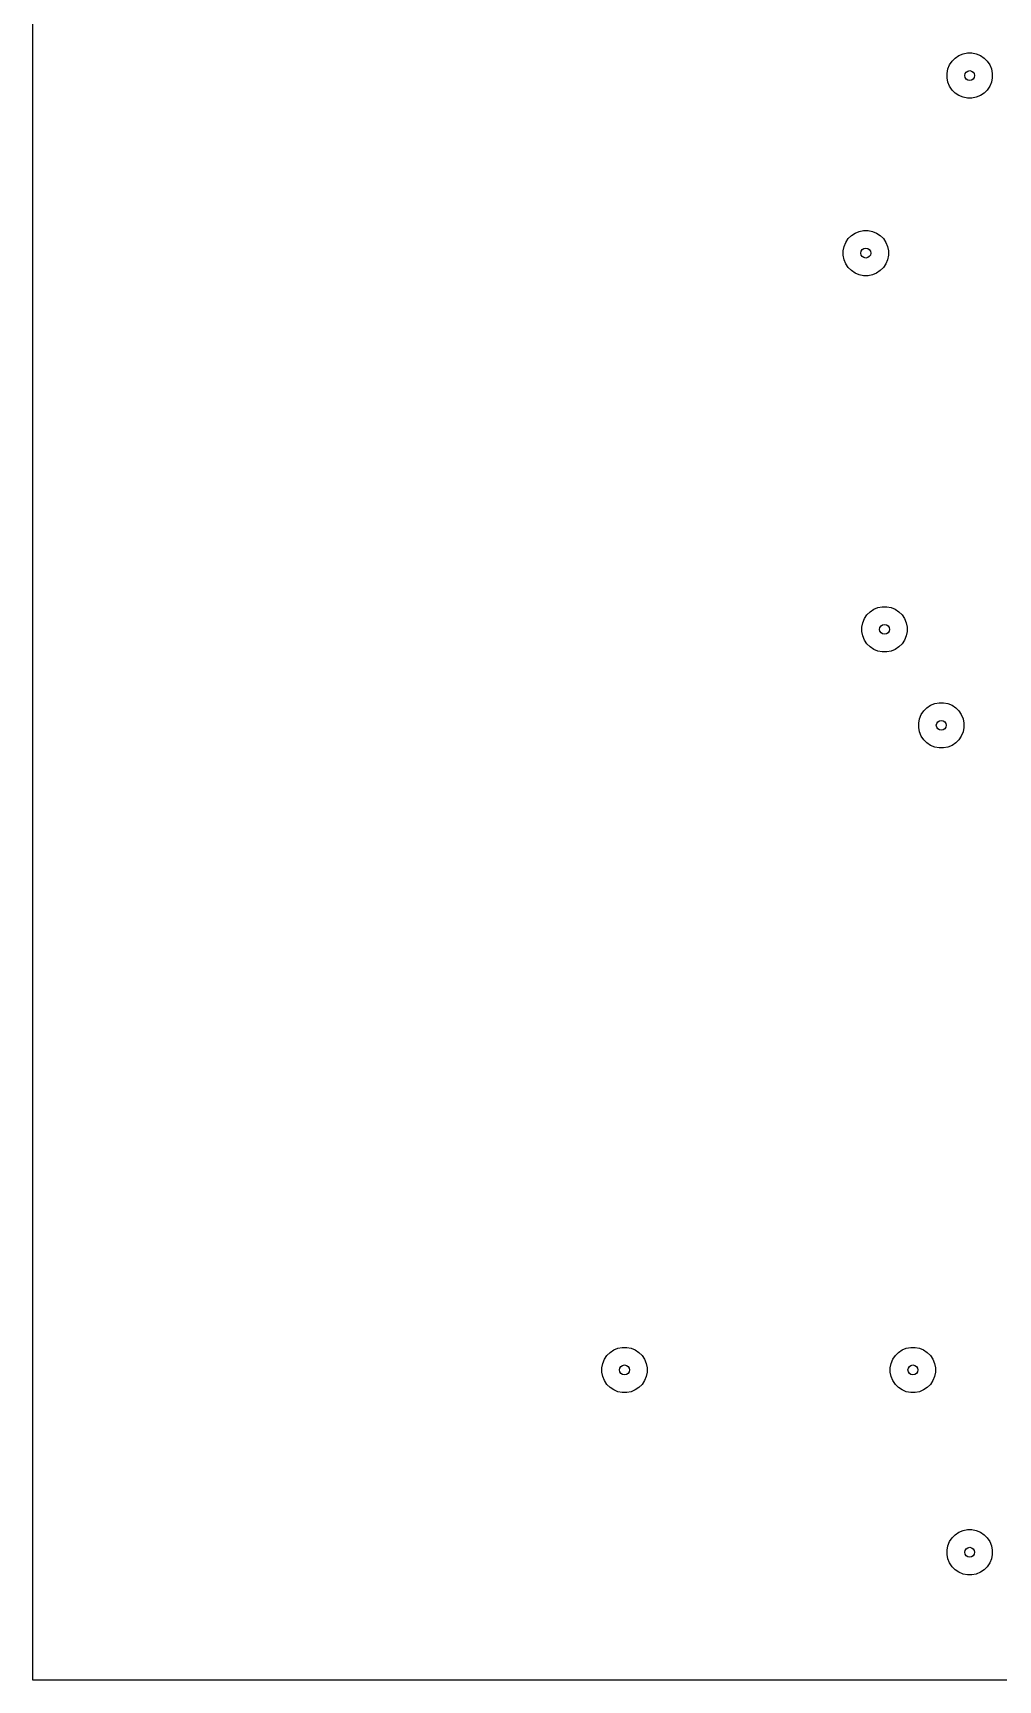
# Model space of a CAD drawing. Header units: millimetres. Extents: x 20 to 168, y -138 to -20.
# Drawn here: x 20 to 54, y -138 to -80 of the extents above; entities that cross this region are included whole.
import ezdxf

# ---------------------------------------------------------------- set-up
doc = ezdxf.new("R2010")
doc.units = ezdxf.units.MM
doc.layers.add('Edge.Cuts', color=40, linetype='CONTINUOUS', true_color=0xfabd2f)
doc.layers.add('F.Cu', color=52, linetype='CONTINUOUS', true_color=0xb8bb26)

msp = doc.modelspace()

# ---------------------------------------------------------------- linework, layer by layer
at = {"layer": 'Edge.Cuts', "linetype": 'CONTINUOUS'}
for p, q in [((20, -138), (20, -20)), ((168, -138), (20, -138))]:
    msp.add_line(p, q, dxfattribs=at)
at = {"layer": 'Edge.Cuts'}
for centre in [(53, -81.5), (49.34, -87.75), (50, -101), (52, -104.38), (40.84, -127.08), (51, -127.08), (53, -133.5)]:
    msp.add_circle(centre, 0.175, dxfattribs=at)
at = {"layer": 'F.Cu', "linetype": 'CONTINUOUS'}
for p, q in [((52.234448, -81.267772), (52.294463, -81.122883)), ((52.294463, -81.122883), (52.381592, -80.992485)), ((52.381592, -80.992485), (52.492485, -80.881592)), ((52.492485, -80.881592), (52.622883, -80.794463)), ((52.622883, -80.794463), (52.767772, -80.734448)), ((52.767772, -80.734448), (52.921586, -80.703852)), ((52.921586, -80.703852), (53.078414, -80.703852)), ((53.078414, -80.703852), (53.232228, -80.734448)), ((53.232228, -80.734448), (53.377117, -80.794463)), ((53.377117, -80.794463), (53.507515, -80.881592)), ((53.507515, -80.881592), (53.618408, -80.992485)), ((53.618408, -80.992485), (53.705537, -81.122883)), ((53.705537, -81.122883), (53.765552, -81.267772)), ((52.203852, -81.421586), (52.234448, -81.267772)), ((52.203852, -81.578414), (52.203852, -81.421586)), ((52.234448, -81.732228), (52.203852, -81.578414)), ((52.294463, -81.877117), (52.234448, -81.732228)), ((53.765552, -81.732228), (53.705537, -81.877117)), ((53.765552, -81.267772), (53.796148, -81.421586)), ((53.796148, -81.578414), (53.765552, -81.732228)), ((53.796148, -81.421586), (53.796148, -81.578414)), ((52.381592, -82.007515), (52.294463, -81.877117)), ((52.492485, -82.118408), (52.381592, -82.007515)), ((52.622883, -82.205537), (52.492485, -82.118408)), ((52.767772, -82.265552), (52.622883, -82.205537)), ((52.921586, -82.296148), (52.767772, -82.265552)), ((53.078414, -82.296148), (52.921586, -82.296148)), ((53.232228, -82.265552), (53.078414, -82.296148)), ((53.377117, -82.205537), (53.232228, -82.265552)), ((53.507515, -82.118408), (53.377117, -82.205537)), ((53.618408, -82.007515), (53.507515, -82.118408)), ((53.705537, -81.877117), (53.618408, -82.007515)), ((48.962883, -87.044463), (49.107772, -86.984448)), ((49.107772, -86.984448), (49.261586, -86.953852)), ((49.261586, -86.953852), (49.418414, -86.953852)), ((49.418414, -86.953852), (49.572228, -86.984448)), ((49.572228, -86.984448), (49.717117, -87.044463)), ((48.543852, -87.671586), (48.574448, -87.517772)), ((48.574448, -87.517772), (48.634463, -87.372883)), ((48.634463, -87.372883), (48.721592, -87.242485)), ((48.721592, -87.242485), (48.832485, -87.131592)), ((48.832485, -87.131592), (48.962883, -87.044463)), ((49.717117, -87.044463), (49.847515, -87.131592)), ((49.847515, -87.131592), (49.958408, -87.242485)), ((49.958408, -87.242485), (50.045537, -87.372883)), ((50.045537, -87.372883), (50.105552, -87.517772)), ((50.105552, -87.517772), (50.136148, -87.671586)), ((48.543852, -87.828414), (48.543852, -87.671586)), ((48.574448, -87.982228), (48.543852, -87.828414)), ((48.634463, -88.127117), (48.574448, -87.982228)), ((48.721592, -88.257515), (48.634463, -88.127117)), ((50.045537, -88.127117), (49.958408, -88.257515)), ((50.105552, -87.982228), (50.045537, -88.127117)), ((50.136148, -87.828414), (50.105552, -87.982228)), ((50.136148, -87.671586), (50.136148, -87.828414)), ((48.832485, -88.368408), (48.721592, -88.257515)), ((48.962883, -88.455537), (48.832485, -88.368408)), ((49.107772, -88.515552), (48.962883, -88.455537)), ((49.261586, -88.546148), (49.107772, -88.515552)), ((49.418414, -88.546148), (49.261586, -88.546148)), ((49.572228, -88.515552), (49.418414, -88.546148)), ((49.717117, -88.455537), (49.572228, -88.515552)), ((49.847515, -88.368408), (49.717117, -88.455537)), ((49.958408, -88.257515), (49.847515, -88.368408)), ((49.492485, -100.381592), (49.622883, -100.294463)), ((49.622883, -100.294463), (49.767772, -100.234448)), ((49.767772, -100.234448), (49.921586, -100.203852)), ((49.921586, -100.203852), (50.078414, -100.203852)), ((50.078414, -100.203852), (50.232228, -100.234448)), ((50.232228, -100.234448), (50.377117, -100.294463)), ((50.377117, -100.294463), (50.507515, -100.381592)), ((49.203852, -100.921586), (49.234448, -100.767772)), ((49.203852, -101.078414), (49.203852, -100.921586)), ((49.234448, -100.767772), (49.294463, -100.622883)), ((49.294463, -100.622883), (49.381592, -100.492485)), ((49.381592, -100.492485), (49.492485, -100.381592)), ((50.507515, -100.381592), (50.618408, -100.492485)), ((50.618408, -100.492485), (50.705537, -100.622883)), ((50.705537, -100.622883), (50.765552, -100.767772)), ((50.765552, -100.767772), (50.796148, -100.921586)), ((50.796148, -100.921586), (50.796148, -101.078414)), ((49.234448, -101.232228), (49.203852, -101.078414)), ((49.294463, -101.377117), (49.234448, -101.232228)), ((49.381592, -101.507515), (49.294463, -101.377117)), ((50.705537, -101.377117), (50.618408, -101.507515)), ((50.765552, -101.232228), (50.705537, -101.377117)), ((50.796148, -101.078414), (50.765552, -101.232228)), ((49.492485, -101.618408), (49.381592, -101.507515)), ((49.622883, -101.705537), (49.492485, -101.618408)), ((49.767772, -101.765552), (49.622883, -101.705537)), ((49.921586, -101.796148), (49.767772, -101.765552)), ((50.078414, -101.796148), (49.921586, -101.796148)), ((50.232228, -101.765552), (50.078414, -101.796148)), ((50.377117, -101.705537), (50.232228, -101.765552)), ((50.507515, -101.618408), (50.377117, -101.705537)), ((50.618408, -101.507515), (50.507515, -101.618408)), ((51.381592, -103.872485), (51.492485, -103.761592)), ((51.492485, -103.761592), (51.622883, -103.674463)), ((51.622883, -103.674463), (51.767772, -103.614448)), ((51.767772, -103.614448), (51.921586, -103.583852)), ((51.921586, -103.583852), (52.078414, -103.583852)), ((52.078414, -103.583852), (52.232228, -103.614448)), ((52.232228, -103.614448), (52.377117, -103.674463)), ((52.377117, -103.674463), (52.507515, -103.761592)), ((52.507515, -103.761592), (52.618408, -103.872485)), ((51.203852, -104.301586), (51.234448, -104.147772)), ((51.203852, -104.458414), (51.203852, -104.301586)), ((51.234448, -104.147772), (51.294463, -104.002883)), ((51.294463, -104.002883), (51.381592, -103.872485)), ((52.618408, -103.872485), (52.705537, -104.002883)), ((52.705537, -104.002883), (52.765552, -104.147772)), ((52.765552, -104.147772), (52.796148, -104.301586)), ((52.796148, -104.301586), (52.796148, -104.458414)), ((51.234448, -104.612228), (51.203852, -104.458414)), ((51.294463, -104.757117), (51.234448, -104.612228)), ((51.381592, -104.887515), (51.294463, -104.757117)), ((51.492485, -104.998408), (51.381592, -104.887515)), ((52.618408, -104.887515), (52.507515, -104.998408)), ((52.705537, -104.757117), (52.618408, -104.887515)), ((52.765552, -104.612228), (52.705537, -104.757117)), ((52.796148, -104.458414), (52.765552, -104.612228)), ((51.622883, -105.085537), (51.492485, -104.998408)), ((51.767772, -105.145552), (51.622883, -105.085537)), ((51.921586, -105.176148), (51.767772, -105.145552)), ((52.078414, -105.176148), (51.921586, -105.176148)), ((52.232228, -105.145552), (52.078414, -105.176148)), ((52.377117, -105.085537), (52.232228, -105.145552)), ((52.507515, -104.998408), (52.377117, -105.085537)), ((40.332485, -126.461592), (40.462883, -126.374463)), ((40.462883, -126.374463), (40.607772, -126.314448)), ((40.607772, -126.314448), (40.761586, -126.283852)), ((40.761586, -126.283852), (40.918414, -126.283852)), ((40.918414, -126.283852), (41.072228, -126.314448)), ((41.072228, -126.314448), (41.217117, -126.374463)), ((41.217117, -126.374463), (41.347515, -126.461592)), ((50.492485, -126.461592), (50.622883, -126.374463)), ((50.622883, -126.374463), (50.767772, -126.314448)), ((50.767772, -126.314448), (50.921586, -126.283852)), ((50.921586, -126.283852), (51.078414, -126.283852)), ((51.078414, -126.283852), (51.232228, -126.314448)), ((51.232228, -126.314448), (51.377117, -126.374463)), ((51.377117, -126.374463), (51.507515, -126.461592)), ((40.043852, -127.001586), (40.074448, -126.847772)), ((40.043852, -127.158414), (40.043852, -127.001586)), ((40.074448, -126.847772), (40.134463, -126.702883)), ((40.134463, -126.702883), (40.221592, -126.572485)), ((40.221592, -126.572485), (40.332485, -126.461592)), ((41.347515, -126.461592), (41.458408, -126.572485)), ((41.458408, -126.572485), (41.545537, -126.702883)), ((41.545537, -126.702883), (41.605552, -126.847772)), ((41.605552, -126.847772), (41.636148, -127.001586)), ((41.636148, -127.001586), (41.636148, -127.158414)), ((50.203852, -127.001586), (50.234448, -126.847772)), ((50.203852, -127.158414), (50.203852, -127.001586)), ((50.234448, -126.847772), (50.294463, -126.702883)), ((50.294463, -126.702883), (50.381592, -126.572485)), ((50.381592, -126.572485), (50.492485, -126.461592)), ((51.507515, -126.461592), (51.618408, -126.572485)), ((51.618408, -126.572485), (51.705537, -126.702883)), ((51.705537, -126.702883), (51.765552, -126.847772)), ((51.765552, -126.847772), (51.796148, -127.001586)), ((51.796148, -127.001586), (51.796148, -127.158414)), ((40.074448, -127.312228), (40.043852, -127.158414)), ((40.134463, -127.457117), (40.074448, -127.312228)), ((40.221592, -127.587515), (40.134463, -127.457117)), ((40.332485, -127.698408), (40.221592, -127.587515)), ((41.458408, -127.587515), (41.347515, -127.698408)), ((41.545537, -127.457117), (41.458408, -127.587515)), ((41.605552, -127.312228), (41.545537, -127.457117)), ((41.636148, -127.158414), (41.605552, -127.312228)), ((50.234448, -127.312228), (50.203852, -127.158414)), ((50.294463, -127.457117), (50.234448, -127.312228)), ((50.381592, -127.587515), (50.294463, -127.457117)), ((50.492485, -127.698408), (50.381592, -127.587515)), ((51.618408, -127.587515), (51.507515, -127.698408)), ((51.705537, -127.457117), (51.618408, -127.587515)), ((51.765552, -127.312228), (51.705537, -127.457117)), ((51.796148, -127.158414), (51.765552, -127.312228)), ((40.462883, -127.785537), (40.332485, -127.698408)), ((40.607772, -127.845552), (40.462883, -127.785537)), ((40.761586, -127.876148), (40.607772, -127.845552)), ((40.918414, -127.876148), (40.761586, -127.876148)), ((41.072228, -127.845552), (40.918414, -127.876148)), ((41.217117, -127.785537), (41.072228, -127.845552)), ((41.347515, -127.698408), (41.217117, -127.785537)), ((50.622883, -127.785537), (50.492485, -127.698408)), ((50.767772, -127.845552), (50.622883, -127.785537)), ((50.921586, -127.876148), (50.767772, -127.845552)), ((51.078414, -127.876148), (50.921586, -127.876148)), ((51.232228, -127.845552), (51.078414, -127.876148)), ((51.377117, -127.785537), (51.232228, -127.845552)), ((51.507515, -127.698408), (51.377117, -127.785537)), ((52.492485, -132.881592), (52.622883, -132.794463)), ((52.622883, -132.794463), (52.767772, -132.734448)), ((52.767772, -132.734448), (52.921586, -132.703852)), ((52.921586, -132.703852), (53.078414, -132.703852)), ((53.078414, -132.703852), (53.232228, -132.734448)), ((53.232228, -132.734448), (53.377117, -132.794463)), ((53.377117, -132.794463), (53.507515, -132.881592)), ((52.203852, -133.421586), (52.234448, -133.267772)), ((52.234448, -133.267772), (52.294463, -133.122883)), ((52.294463, -133.122883), (52.381592, -132.992485)), ((52.381592, -132.992485), (52.492485, -132.881592)), ((53.507515, -132.881592), (53.618408, -132.992485)), ((53.618408, -132.992485), (53.705537, -133.122883)), ((53.705537, -133.122883), (53.765552, -133.267772)), ((53.765552, -133.267772), (53.796148, -133.421586)), ((52.203852, -133.578414), (52.203852, -133.421586)), ((52.234448, -133.732228), (52.203852, -133.578414)), ((52.294463, -133.877117), (52.234448, -133.732228)), ((52.381592, -134.007515), (52.294463, -133.877117)), ((53.705537, -133.877117), (53.618408, -134.007515)), ((53.765552, -133.732228), (53.705537, -133.877117)), ((53.796148, -133.578414), (53.765552, -133.732228)), ((53.796148, -133.421586), (53.796148, -133.578414)), ((52.492485, -134.118408), (52.381592, -134.007515)), ((52.622883, -134.205537), (52.492485, -134.118408)), ((52.767772, -134.265552), (52.622883, -134.205537)), ((52.921586, -134.296148), (52.767772, -134.265552)), ((53.078414, -134.296148), (52.921586, -134.296148)), ((53.232228, -134.265552), (53.078414, -134.296148)), ((53.377117, -134.205537), (53.232228, -134.265552)), ((53.507515, -134.118408), (53.377117, -134.205537)), ((53.618408, -134.007515), (53.507515, -134.118408))]:
    msp.add_line(p, q, dxfattribs=at)
at = {"layer": 'F.Cu'}
for centre in [(53, -81.5), (53, -81.5), (49.34, -87.75), (49.34, -87.75), (50, -101), (50, -101), (52, -104.38), (52, -104.38), (40.84, -127.08), (40.84, -127.08), (51, -127.08), (51, -127.08), (53, -133.5), (53, -133.5)]:
    msp.add_circle(centre, 0.175, dxfattribs=at)

doc.saveas('drawing.dxf')
